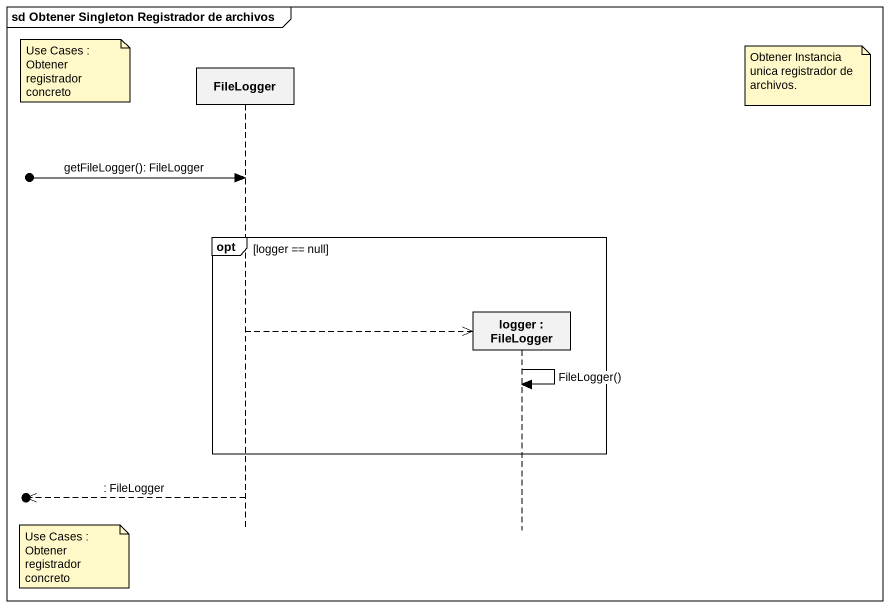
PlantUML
@startuml
mainframe sd Obtener Singleton Registrador de archivos
hide footbox
participant FileLogger
participant "logger : FileLogger" as logger

note left of FileLogger : Use Cases : Obtener registrador concreto
note right of logger : Obtener Instancia unica registrador de archivos.
[o-> FileLogger : getFileLogger(): FileLogger
opt logger == null
  FileLogger -->> logger **
  logger -> logger : FileLogger()
end
[o<<-- FileLogger : : FileLogger
note left of FileLogger : Use Cases : Obtener registrador concreto
@enduml
